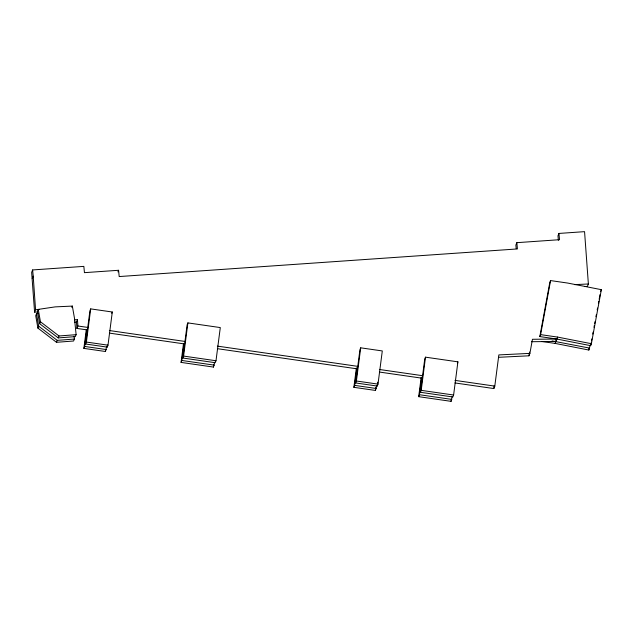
<?xml version="1.0" encoding="UTF-8"?>
<svg xmlns="http://www.w3.org/2000/svg" width="633" height="633" viewBox="0 0 633 633"><rect width="100%" height="100%" fill="white"/><g stroke="black" fill="none" stroke-linecap="round" stroke-linejoin="round"><path stroke-width="0.95" d="M106.621 346.631L105.466 351.505L83.865 348.387L86.262 329.848M83.865 348.387L84.64 346.441L86.792 329.856L76.925 328.432L76.482 322.055L77.455 319.618L74.599 319.831M85.613 344.012L89.91 310.835L90.693 308.888L112.294 312.006L107.99 345.175L107.214 347.121L85.613 344.012L86.397 342.065L90.693 308.888M105.466 351.505L105.719 349.551M107.214 347.121L107.468 345.175M214.627 362.203L213.471 367.077L181.07 362.408L183.467 343.869M181.07 362.408L181.845 360.462L183.997 343.869L109.359 333.108M182.818 358.025L187.115 324.848L187.898 322.901L220.3 327.577L215.995 360.755L215.22 362.701L182.818 358.025L183.594 356.078L187.898 322.901M213.471 367.077L213.717 365.13M376.635 385.568L375.472 390.442L353.871 387.325L356.403 367.813M353.871 387.325L354.654 385.378L356.798 368.794L217.372 348.688M355.627 382.949L359.924 349.772L360.699 347.826L382.3 350.943L378.004 384.112L377.228 386.059L355.627 382.949L356.403 381.003L360.699 347.826M375.472 390.442L375.852 387.515M377.228 386.059L377.735 382.158M452.239 396.472L451.076 401.346L418.674 396.669L421.206 377.157M418.674 396.669L419.457 394.723L421.602 378.138L379.365 372.046M420.431 392.294L424.727 359.117L425.503 357.17L457.904 361.839L453.608 395.016L452.832 396.962L420.431 392.294L421.206 390.347L425.503 357.17M451.076 401.346L451.329 399.391M454.977 382.949L493.827 388.551L494.199 385.624M493.827 388.551L494.8 386.122L498.844 354.915L529.9 353.372L532.448 339.288L556.858 339.035L590.605 345.658L591.38 343.711L601.35 289.669L567.603 283.046L550.568 280.585L549.792 282.532L539.822 336.574L556.858 339.035M498.836 357.297L528.927 355.809L529.607 352.051M539.822 336.574L540.606 334.628L550.568 280.585M556.415 338.568L555.885 341.464L531.475 341.717M541.856 341.504L555.101 343.41L588.848 350.041L589.204 348.11M588.848 350.041L590.162 345.199M590.605 345.658L591.135 342.762M591.491 340.831L591.847 338.9M592.741 334.082L593.097 332.151M593.983 327.324L594.34 325.394M594.696 323.463L595.052 321.532M595.946 316.706L596.302 314.775M597.188 309.956L597.544 308.026M598.438 303.199L598.794 301.268M599.15 299.338L600.037 294.511M584.465 286.559L587.4 286.425L588.374 283.988L584.56 231.654L558.939 233.435L559.532 239.701L516.837 242.668L517.43 248.935L119.186 276.558L118.593 270.283L84.442 272.657L83.849 266.382L32.623 269.935L31.65 272.372L34.586 312.14L37.41 312.014M32.236 278.639L33.209 276.21L32.623 269.935M34.586 312.14L35.559 309.711L33.209 276.21M38.384 313.493L36.5 313.77L35.725 315.717L37.901 328.092L56.479 342.303L73.586 341.005L74.362 339.059L74.069 336.107M38.257 309.387L37.474 311.333L39.65 323.708L58.228 337.919L75.335 336.621L76.118 334.675L74.433 317.956L72.344 306.087L55.15 306.886L38.257 309.387L40.433 321.762L39.65 323.708M37.901 328.092L38.676 326.145L36.5 313.77M56.479 342.303L57.255 340.356L74.362 339.059M58.228 337.919L59.011 335.973L76.118 334.675M71.822 307.385L72.344 306.087M76.925 328.432L77.899 326.003L77.455 319.618M117.944 271.913L118.593 270.283M111.772 313.303L112.294 312.006M457.39 363.136L457.904 361.839M516.837 242.668L515.863 245.098L516.204 248.682M558.939 233.435L557.966 235.864L558.385 240.342M528.927 355.809L529.9 353.372M555.101 343.41L557.633 337.088L591.38 343.711M600.575 291.615L601.35 289.669M74.575 322.197L76.482 322.055M35.559 309.711L39.325 309.529M574.661 284.628L588.374 283.988M540.606 334.628L557.633 337.088M552.095 340.918L589.632 348.095M77.899 326.003L87.765 327.419M109.367 330.537L184.971 341.44M217.372 346.109L357.772 366.357M379.373 369.474L422.575 375.701M454.977 380.378L494.8 386.122M86.397 342.065L107.99 345.175M183.594 356.078L215.995 360.755M356.403 381.003L378.004 384.112M421.206 390.347L453.608 395.016M84.64 346.441L106.241 349.558M181.845 360.462L214.247 365.13M354.654 385.378L376.255 388.496M419.457 394.723L451.859 399.399M40.433 321.762L59.011 335.973M38.676 326.145L57.255 340.356"/></g></svg>
